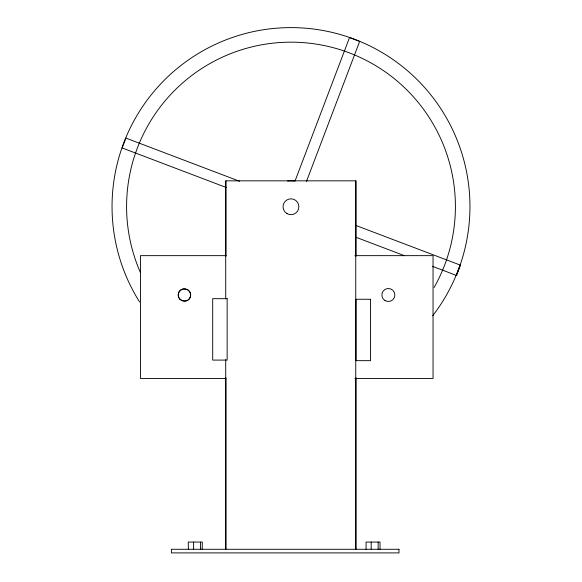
<?xml version="1.0" encoding="UTF-8"?>
<svg xmlns="http://www.w3.org/2000/svg" width="582" height="582" viewBox="0 0 582 582"><rect width="100%" height="100%" fill="white"/><g stroke="black" fill="none" stroke-linecap="round" stroke-linejoin="round"><path stroke-width="0.87" d="M295.052 180.973L349.527 37.554L359.661 41.402L306.467 181.431M456.514 274.551L459.824 265.836M226.129 255.651L140.451 255.651L140.451 378.46L225.867 378.46M354.896 255.651L433.044 255.651L433.044 378.46L354.896 378.46M239.588 181.271L125.872 138.072L122.125 147.944L226.5 187.593M355.777 225.409L460.464 265.174L456.55 275.475L432.455 266.323M356.104 237.318L404.57 255.731M380.031 549.284L380.031 542.06L366.071 542.06L366.071 549.284M378.154 542.06L378.154 549.284M371.178 542.06L371.178 549.284M355.98 256.16L355.98 180.842L225.714 180.842L225.714 298.813M355.98 377.769L355.98 549.284M355.755 180.842L355.755 549.284M225.94 180.842L225.94 256.16M225.94 377.769L225.94 549.284M225.714 359.618L225.714 549.284M202.209 549.284L202.303 542.06L188.27 542.06L188.364 549.284M200.528 542.06L200.528 549.284M193.602 542.06L193.602 549.284M287.581 181.06A25.906 25.906 0 0 1 294.347 181.06M140.378 272.485A164.408 164.408 0 0 1 299.359 42.377A164.408 164.408 0 0 1 434.128 287.464M139.6 301.978A178.958 178.958 0 0 1 275.999 28.242A178.958 178.958 0 0 1 456.215 275.344M456.135 275.315A178.82 178.82 0 0 1 432.739 315.728M178.463 293.401C176.12 300.996 188.655 304.357 190.423 296.602C192.773 288.999 180.231 285.638 178.463 293.401M227.147 298.682L212.699 298.682L212.699 360.091L227.147 360.091L227.147 298.682M370.516 299.257L356.068 299.257L356.068 360.665L370.516 360.665L370.516 299.257M398.976 549.284L171.406 549.284L171.406 552.9L398.976 552.9L398.976 549.284M287.006 213.601A7.915 7.915 0 0 0 298.879 206.748A7.915 7.915 0 0 0 287.006 199.895A7.915 7.915 0 0 0 287.006 213.601M180.071 299.374A6.191 6.191 0 0 0 190.423 296.602A6.191 6.191 0 0 0 182.843 289.021A6.191 6.191 0 0 0 180.071 299.374M385.095 300.632A6.504 6.504 0 0 0 394.858 295.001A6.504 6.504 0 0 0 385.095 289.363A6.504 6.504 0 0 0 385.095 300.632"/></g></svg>
